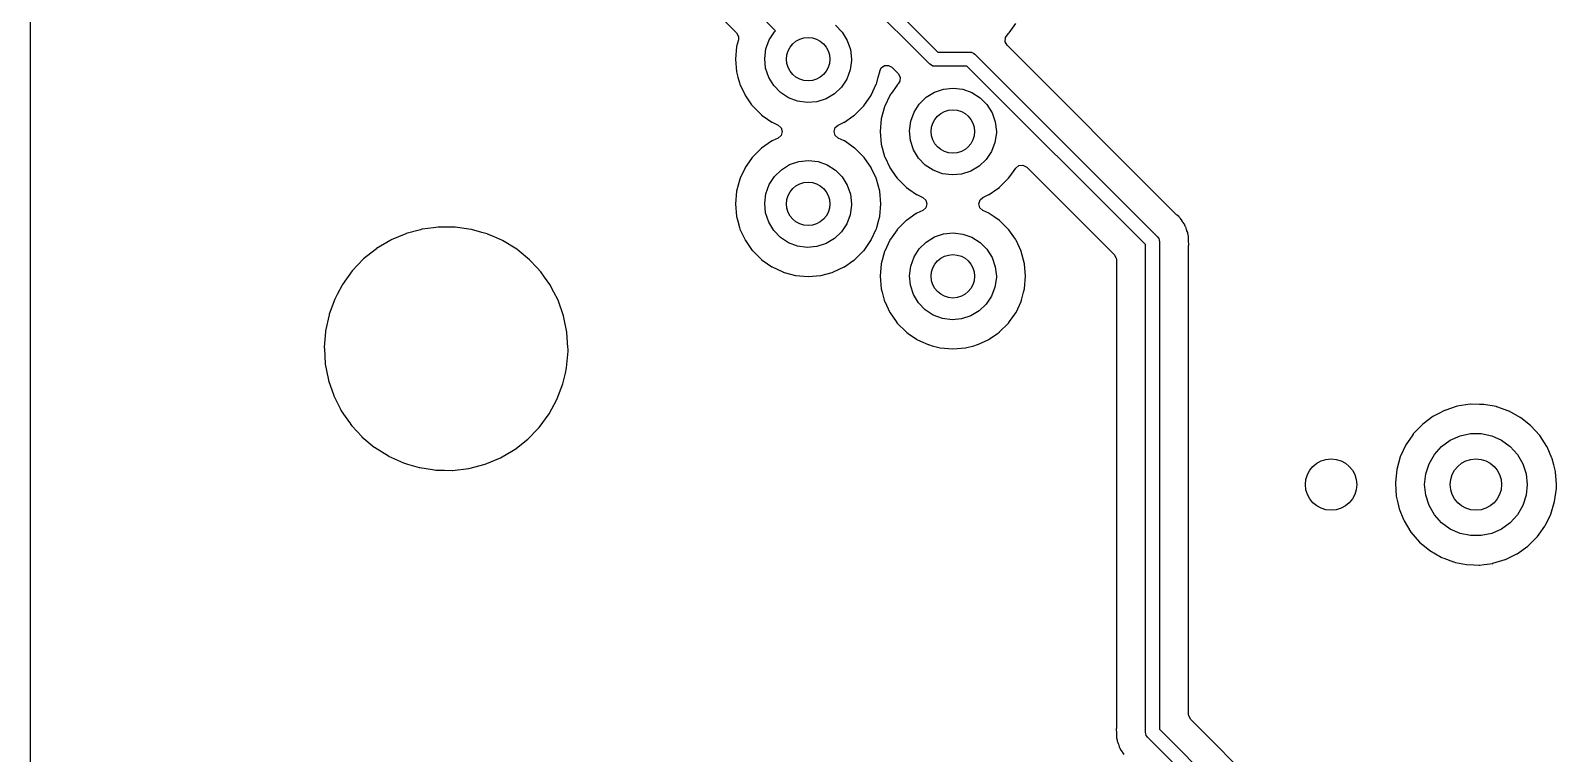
# Model space of a CAD drawing. Extents: x 3.43 to 6.79, y -5.81 to -1.74.
# Drawn here: x 3.425 to 4.479, y -4.475 to -3.976 of the extents above; entities that cross this region are included whole.
import ezdxf

# ---------------------------------------------------------------- set-up
doc = ezdxf.new("R2010")
doc.units = 0
doc.header["$MEASUREMENT"] = 0
doc.layers.add('BLACK', color=7, linetype='CONTINUOUS')

msp = doc.modelspace()

# ---------------------------------------------------------------- linework, layer by layer
at = {"layer": 'BLACK', "linetype": 'CONTINUOUS'}
for p, q in [((3.42529, -5.75801), (3.42529, -2.3845)), ((3.98065, -3.91938), (4.05196, -3.99071)), ((4.04644, -3.99911), (3.97139, -3.92404)), ((3.93975, -3.97604), (3.91598, -3.95226)), ((3.90282, -3.96741), (3.91187, -3.97647)), ((3.98116, -3.97225), (3.98587, -3.97699)), ((4.10113, -3.97747), (4.10572, -3.97091)), ((3.91187, -3.97647), (3.91287, -3.97747)), ((3.91287, -3.97747), (3.91421, -3.97992)), ((3.91416, -3.98226), (3.91291, -3.98691)), ((3.91421, -3.97992), (3.91416, -3.98226)), ((3.9332, -3.98857), (3.93549, -3.98229)), ((3.93549, -3.98229), (3.93911, -3.97667)), ((3.93911, -3.97667), (3.93975, -3.97604)), ((3.98587, -3.97699), (3.98941, -3.98266)), ((3.98941, -3.98266), (3.99161, -3.98898)), ((4.0984, -3.98355), (4.0986, -3.98076)), ((4.09974, -3.986), (4.0984, -3.98355)), ((4.0986, -3.98076), (4.09974, -3.97899)), ((4.09974, -3.97899), (4.10082, -3.9779)), ((4.10082, -3.9779), (4.10113, -3.97747)), ((3.91291, -3.98691), (3.91215, -3.99563)), ((3.93236, -3.99521), (3.9332, -3.98857)), ((3.99161, -3.98898), (3.99236, -3.99563)), ((4.05196, -3.99071), (4.07409, -3.99071)), ((4.07409, -3.99071), (4.07496, -3.99083)), ((4.07496, -3.99083), (4.07514, -3.99082)), ((4.07514, -3.99082), (4.07524, -3.99087)), ((4.07524, -3.99087), (4.07549, -3.99091)), ((4.07549, -3.99091), (4.07651, -3.99157)), ((4.07651, -3.99157), (4.07757, -3.99215)), ((4.07757, -3.99215), (4.20368, -4.11825)), ((4.21684, -4.1031), (4.09974, -3.986)), ((3.91215, -3.99563), (3.91291, -4.00434)), ((3.91291, -4.00434), (3.91391, -4.00806)), ((3.93301, -4.00186), (3.93236, -3.99521)), ((3.93512, -4.00821), (3.93301, -4.00186)), ((3.99142, -4.00309), (3.98904, -4.00934)), ((3.99235, -3.99646), (3.99142, -4.00309)), ((3.99236, -3.99563), (3.99235, -3.99646)), ((4.01081, -4.00806), (4.01181, -4.00434)), ((4.01181, -4.00434), (4.01183, -4.00413)), ((4.01183, -4.00413), (4.01186, -4.00392)), ((4.01186, -4.00392), (4.01196, -4.00393)), ((4.01196, -4.00393), (4.01283, -4.00171)), ((4.01283, -4.00171), (4.01509, -4.00007)), ((4.01509, -4.00007), (4.01788, -3.99991)), ((4.01788, -3.99991), (4.02026, -4.00124)), ((4.02026, -4.00124), (4.02463, -4.0056)), ((4.0475, -3.99969), (4.04644, -3.99911)), ((4.04852, -4.00035), (4.0475, -3.99969)), ((4.04877, -4.00038), (4.04852, -4.00035)), ((4.04887, -4.00044), (4.04877, -4.00038)), ((4.04905, -4.00043), (4.04887, -4.00044)), ((4.04992, -4.00055), (4.04905, -4.00043)), ((4.07206, -4.00055), (4.04992, -4.00055)), ((4.19528, -4.12377), (4.07206, -4.00055)), ((3.91391, -4.00806), (3.91496, -4.01201)), ((3.91496, -4.01201), (3.91518, -4.0128)), ((3.91518, -4.0128), (3.91527, -4.013)), ((3.91527, -4.013), (3.91527, -4.013)), ((3.91527, -4.013), (3.91878, -4.02053)), ((3.93859, -4.01393), (3.93512, -4.00821)), ((3.94324, -4.01874), (3.93859, -4.01393)), ((3.98534, -4.01491), (3.9805, -4.01952)), ((3.98904, -4.00934), (3.98534, -4.01491)), ((4.00593, -4.02053), (4.00945, -4.013)), ((4.00945, -4.013), (4.00954, -4.0128)), ((4.00945, -4.013), (4.00945, -4.013)), ((4.00954, -4.0128), (4.00975, -4.01201)), ((4.00975, -4.01201), (4.01081, -4.00806)), ((4.02377, -4.01353), (4.01983, -4.01916)), ((4.02389, -4.01335), (4.02377, -4.01353)), ((4.02377, -4.01353), (4.02377, -4.01353)), ((4.02463, -4.01262), (4.02389, -4.01335)), ((4.02463, -4.0056), (4.02597, -4.00806)), ((4.02577, -4.01085), (4.02463, -4.01262)), ((4.02597, -4.00806), (4.02577, -4.01085)), ((3.91878, -4.02053), (3.91878, -4.02054)), ((3.91878, -4.02054), (3.91887, -4.02073)), ((3.91887, -4.02073), (3.919, -4.02091)), ((3.919, -4.02091), (3.919, -4.02091)), ((3.919, -4.02091), (3.92332, -4.02708)), ((3.94883, -4.0224), (3.94324, -4.01874)), ((3.9551, -4.02473), (3.94883, -4.0224)), ((3.96173, -4.02562), (3.9551, -4.02473)), ((3.96839, -4.02501), (3.96173, -4.02562)), ((3.97475, -4.02295), (3.96839, -4.02501)), ((3.9805, -4.01952), (3.97475, -4.02295)), ((4.0014, -4.02708), (4.00572, -4.02091)), ((4.00572, -4.02091), (4.00584, -4.02073)), ((4.00572, -4.02091), (4.00572, -4.02091)), ((4.00584, -4.02073), (4.00593, -4.02054)), ((4.00593, -4.02054), (4.00593, -4.02053)), ((4.01878, -4.02072), (4.0153, -4.02818)), ((4.01887, -4.02052), (4.01878, -4.02072)), ((4.01878, -4.02072), (4.01878, -4.02072)), ((4.01983, -4.01916), (4.01887, -4.02052)), ((4.03911, -4.02667), (4.04389, -4.02199)), ((4.04389, -4.02199), (4.04958, -4.01848)), ((4.04958, -4.01848), (4.05592, -4.01633)), ((4.05592, -4.01633), (4.06257, -4.01563)), ((4.06257, -4.01563), (4.06921, -4.01642)), ((4.06921, -4.01642), (4.07551, -4.01866)), ((4.07551, -4.01866), (4.08116, -4.02225)), ((4.08116, -4.02225), (4.08587, -4.02699)), ((3.92332, -4.02708), (3.92389, -4.0279)), ((3.92389, -4.0279), (3.93008, -4.03409)), ((3.93008, -4.03409), (3.93026, -4.03421)), ((3.93026, -4.03421), (3.93026, -4.03421)), ((3.93026, -4.03421), (3.93141, -4.03502)), ((3.93141, -4.03502), (3.93725, -4.03911)), ((3.98746, -4.03911), (3.99331, -4.03502)), ((3.99331, -4.03502), (3.99446, -4.03421)), ((3.99446, -4.03421), (3.99463, -4.03409)), ((3.99446, -4.03421), (3.99446, -4.03421)), ((3.99463, -4.03409), (4.00082, -4.0279)), ((4.00082, -4.0279), (4.0014, -4.02708)), ((4.01469, -4.03026), (4.01291, -4.03691)), ((4.01512, -4.02866), (4.01469, -4.03026)), ((4.01518, -4.02845), (4.01512, -4.02866)), ((4.01512, -4.02866), (4.01512, -4.02866)), ((4.0153, -4.02818), (4.01518, -4.02845)), ((4.0332, -4.03857), (4.03549, -4.03229)), ((4.03549, -4.03229), (4.03911, -4.02667)), ((4.08587, -4.02699), (4.08941, -4.03266)), ((4.08941, -4.03266), (4.09161, -4.03898)), ((3.93725, -4.03911), (3.93745, -4.0392)), ((3.93745, -4.0392), (3.93745, -4.0392)), ((3.93745, -4.0392), (3.94159, -4.04113)), ((3.94159, -4.04113), (3.94368, -4.04298)), ((3.94445, -4.04567), (3.94364, -4.04834)), ((3.94368, -4.04298), (3.94445, -4.04567)), ((3.98027, -4.04559), (3.98108, -4.04291)), ((3.98103, -4.04827), (3.98027, -4.04559)), ((3.98108, -4.04291), (3.98313, -4.04113)), ((3.98313, -4.04113), (3.98727, -4.0392)), ((3.98727, -4.0392), (3.98746, -4.03911)), ((3.98727, -4.0392), (3.98727, -4.0392)), ((4.01291, -4.03691), (4.01215, -4.04563)), ((4.01215, -4.04563), (4.01291, -4.05434)), ((4.03236, -4.04521), (4.0332, -4.03857)), ((4.03301, -4.05186), (4.03236, -4.04521)), ((4.09235, -4.04646), (4.09142, -4.05309)), ((4.09161, -4.03898), (4.09236, -4.04563)), ((4.09236, -4.04563), (4.09235, -4.04646)), ((3.93008, -4.05716), (3.92389, -4.06335)), ((3.93026, -4.05704), (3.93008, -4.05716)), ((3.93708, -4.05227), (3.93026, -4.05704)), ((3.93026, -4.05704), (3.93026, -4.05704)), ((3.93725, -4.05214), (3.93708, -4.05227)), ((3.93708, -4.05227), (3.93708, -4.05227)), ((3.93745, -4.05205), (3.93725, -4.05214)), ((3.94159, -4.05012), (3.93745, -4.05205)), ((3.93745, -4.05205), (3.93745, -4.05205)), ((3.94364, -4.04834), (3.94159, -4.05012)), ((3.98313, -4.05012), (3.98103, -4.04827)), ((3.98727, -4.05205), (3.98313, -4.05012)), ((3.98746, -4.05214), (3.98727, -4.05205)), ((3.98727, -4.05205), (3.98727, -4.05205)), ((3.98902, -4.05323), (3.98746, -4.05214)), ((3.99446, -4.05704), (3.98902, -4.05323)), ((3.99463, -4.05716), (3.99446, -4.05704)), ((3.99446, -4.05704), (3.99446, -4.05704)), ((4.00082, -4.06335), (3.99463, -4.05716)), ((4.01291, -4.05434), (4.01518, -4.0628)), ((4.03512, -4.05821), (4.03301, -4.05186)), ((4.09142, -4.05309), (4.08904, -4.05934)), ((3.92167, -4.06653), (3.91887, -4.07052)), ((3.92377, -4.06353), (3.92167, -4.06653)), ((3.92389, -4.06335), (3.92377, -4.06353)), ((3.92377, -4.06353), (3.92377, -4.06353)), ((3.94958, -4.06848), (3.95592, -4.06633)), ((3.95592, -4.06633), (3.96257, -4.06563)), ((3.96257, -4.06563), (3.96921, -4.06642)), ((3.96921, -4.06642), (3.97551, -4.06866)), ((4.00095, -4.06353), (4.00082, -4.06335)), ((4.00305, -4.06653), (4.00095, -4.06353)), ((4.00095, -4.06353), (4.00095, -4.06353)), ((4.00584, -4.07052), (4.00305, -4.06653)), ((4.01518, -4.0628), (4.01527, -4.063)), ((4.01527, -4.063), (4.01527, -4.063)), ((4.01527, -4.063), (4.01878, -4.07053)), ((4.03859, -4.06393), (4.03512, -4.05821)), ((4.04324, -4.06874), (4.03859, -4.06393)), ((4.08534, -4.06491), (4.0805, -4.06952)), ((4.08904, -4.05934), (4.08534, -4.06491)), ((3.91518, -4.07845), (3.91291, -4.08691)), ((3.91547, -4.07783), (3.91518, -4.07845)), ((3.91878, -4.07072), (3.91547, -4.07783)), ((3.91887, -4.07052), (3.91878, -4.07072)), ((3.91878, -4.07072), (3.91878, -4.07072)), ((3.93549, -4.08229), (3.93911, -4.07667)), ((3.93911, -4.07667), (3.94389, -4.07199)), ((3.94389, -4.07199), (3.94958, -4.06848)), ((3.97551, -4.06866), (3.98116, -4.07225)), ((3.98116, -4.07225), (3.98587, -4.07699)), ((3.98587, -4.07699), (3.98941, -4.08266)), ((4.00593, -4.07072), (4.00584, -4.07052)), ((4.00925, -4.07783), (4.00593, -4.07072)), ((4.00593, -4.07072), (4.00593, -4.07072)), ((4.00954, -4.07845), (4.00925, -4.07783)), ((4.01181, -4.08691), (4.00954, -4.07845)), ((4.01878, -4.07053), (4.01878, -4.07054)), ((4.01878, -4.07054), (4.01887, -4.07073)), ((4.01887, -4.07073), (4.019, -4.07091)), ((4.019, -4.07091), (4.019, -4.07091)), ((4.019, -4.07091), (4.02299, -4.0766)), ((4.02299, -4.0766), (4.02389, -4.0779)), ((4.02389, -4.0779), (4.03008, -4.08409)), ((4.04883, -4.0724), (4.04324, -4.06874)), ((4.0551, -4.07473), (4.04883, -4.0724)), ((4.06173, -4.07562), (4.0551, -4.07473)), ((4.06839, -4.07501), (4.06173, -4.07562)), ((4.07475, -4.07295), (4.06839, -4.07501)), ((4.0805, -4.06952), (4.07475, -4.07295)), ((4.09463, -4.08409), (4.10082, -4.0779)), ((4.10082, -4.0779), (4.10173, -4.0766)), ((4.10173, -4.0766), (4.10578, -4.07082)), ((4.10578, -4.07082), (4.10796, -4.06908)), ((4.10796, -4.06908), (4.11074, -4.06879)), ((4.11074, -4.06879), (4.11335, -4.07016)), ((4.11335, -4.07016), (4.1738, -4.13061)), ((3.91291, -4.08691), (3.91215, -4.09563)), ((3.93236, -4.09521), (3.9332, -4.08857)), ((3.9332, -4.08857), (3.93549, -4.08229)), ((3.98941, -4.08266), (3.99161, -4.08898)), ((3.99161, -4.08898), (3.99236, -4.09563)), ((4.01257, -4.09563), (4.01181, -4.08691)), ((4.03008, -4.08409), (4.03026, -4.08421)), ((4.03026, -4.08421), (4.03026, -4.08421)), ((4.03026, -4.08421), (4.03195, -4.08539)), ((4.03195, -4.08539), (4.03725, -4.08911)), ((4.03725, -4.08911), (4.03745, -4.0892)), ((4.03745, -4.0892), (4.03745, -4.0892)), ((4.03745, -4.0892), (4.04159, -4.09113)), ((4.08313, -4.09113), (4.08727, -4.0892)), ((4.08727, -4.0892), (4.08746, -4.08911)), ((4.08727, -4.0892), (4.08727, -4.0892)), ((4.08746, -4.08911), (4.09277, -4.08539)), ((4.09277, -4.08539), (4.09446, -4.08421)), ((4.09446, -4.08421), (4.09463, -4.08409)), ((4.09446, -4.08421), (4.09446, -4.08421)), ((3.91215, -4.09563), (3.91291, -4.10434)), ((3.93301, -4.10186), (3.93236, -4.09521)), ((3.99235, -4.09646), (3.99142, -4.10309)), ((3.99236, -4.09563), (3.99235, -4.09646)), ((4.01181, -4.10434), (4.01257, -4.09563)), ((4.04159, -4.09113), (4.04368, -4.09298)), ((4.04364, -4.09834), (4.04159, -4.10012)), ((4.04445, -4.09567), (4.04364, -4.09834)), ((4.04368, -4.09298), (4.04445, -4.09567)), ((4.08027, -4.09559), (4.08108, -4.09291)), ((4.08103, -4.09827), (4.08027, -4.09559)), ((4.08313, -4.10012), (4.08103, -4.09827)), ((4.08108, -4.09291), (4.08313, -4.09113)), ((3.91291, -4.10434), (3.91351, -4.10659)), ((3.91351, -4.10659), (3.91496, -4.11201)), ((3.93512, -4.10821), (3.93301, -4.10186)), ((3.93859, -4.11393), (3.93512, -4.10821)), ((3.98904, -4.10934), (3.98534, -4.11491)), ((3.99142, -4.10309), (3.98904, -4.10934)), ((4.00975, -4.11201), (4.0112, -4.10659)), ((4.0112, -4.10659), (4.01181, -4.10434)), ((4.03008, -4.10716), (4.02389, -4.11335)), ((4.03026, -4.10704), (4.03008, -4.10716)), ((4.03708, -4.10227), (4.03026, -4.10704)), ((4.03026, -4.10704), (4.03026, -4.10704)), ((4.03725, -4.10214), (4.03708, -4.10227)), ((4.03708, -4.10227), (4.03708, -4.10227)), ((4.03745, -4.10205), (4.03725, -4.10214)), ((4.04159, -4.10012), (4.03745, -4.10205)), ((4.03745, -4.10205), (4.03745, -4.10205)), ((4.08727, -4.10205), (4.08313, -4.10012)), ((4.08746, -4.10214), (4.08727, -4.10205)), ((4.08727, -4.10205), (4.08727, -4.10205)), ((4.09091, -4.10455), (4.08746, -4.10214)), ((4.09446, -4.10704), (4.09091, -4.10455)), ((4.09463, -4.10716), (4.09446, -4.10704)), ((4.09446, -4.10704), (4.09446, -4.10704)), ((4.10082, -4.11335), (4.09463, -4.10716)), ((4.21718, -4.10341), (4.21684, -4.1031)), ((4.21852, -4.10452), (4.21718, -4.10341)), ((4.21891, -4.10505), (4.21852, -4.10452)), ((4.21899, -4.10517), (4.21891, -4.10505)), ((4.2195, -4.10576), (4.21899, -4.10517)), ((4.22006, -4.10632), (4.2195, -4.10576)), ((4.22022, -4.10659), (4.22006, -4.10632)), ((4.22095, -4.10782), (4.22022, -4.10659)), ((4.22022, -4.10659), (4.22022, -4.10659)), ((4.2212, -4.10821), (4.22095, -4.10782)), ((4.22223, -4.10962), (4.2212, -4.10821)), ((4.22252, -4.11036), (4.22223, -4.10962)), ((3.67414, -4.12061), (3.66431, -4.12649)), ((3.67429, -4.12054), (3.67414, -4.12061)), ((3.68451, -4.11618), (3.67429, -4.12054)), ((3.67429, -4.12054), (3.67429, -4.12054)), ((3.68467, -4.11612), (3.68451, -4.11618)), ((3.69453, -4.11342), (3.68467, -4.11612)), ((3.69555, -4.11314), (3.69453, -4.11342)), ((3.69572, -4.11309), (3.69555, -4.11314)), ((3.69555, -4.11314), (3.69555, -4.11314)), ((3.70367, -4.11205), (3.69572, -4.11309)), ((3.7069, -4.11162), (3.70367, -4.11205)), ((3.70707, -4.1116), (3.7069, -4.11162)), ((3.7069, -4.11162), (3.7069, -4.11162)), ((3.70724, -4.1116), (3.70707, -4.1116)), ((3.71249, -4.11163), (3.70724, -4.1116)), ((3.70724, -4.1116), (3.70724, -4.1116)), ((3.71852, -4.11166), (3.71249, -4.11163)), ((3.71869, -4.11168), (3.71852, -4.11166)), ((3.7297, -4.11325), (3.71869, -4.11168)), ((3.72986, -4.11327), (3.7297, -4.11325)), ((3.7297, -4.11325), (3.7297, -4.11325)), ((3.73705, -4.11532), (3.72986, -4.11327)), ((3.74071, -4.11636), (3.73705, -4.11532)), ((3.74088, -4.11641), (3.74071, -4.11636)), ((3.74071, -4.11636), (3.74071, -4.11636)), ((3.745, -4.11822), (3.74088, -4.11641)), ((3.75121, -4.12095), (3.745, -4.11822)), ((3.91496, -4.11201), (3.91518, -4.1128)), ((3.91518, -4.1128), (3.91527, -4.113)), ((3.91527, -4.113), (3.91527, -4.113)), ((3.91527, -4.113), (3.91878, -4.12054)), ((3.91878, -4.12054), (3.91878, -4.12054)), ((3.91878, -4.12054), (3.91887, -4.12073)), ((3.91887, -4.12073), (3.919, -4.12091)), ((3.94324, -4.11874), (3.93859, -4.11393)), ((3.94883, -4.1224), (3.94324, -4.11874)), ((3.9805, -4.11952), (3.97475, -4.12295)), ((3.98534, -4.11491), (3.9805, -4.11952)), ((4.00572, -4.12091), (4.00584, -4.12073)), ((4.00584, -4.12073), (4.00593, -4.12054)), ((4.00593, -4.12054), (4.00945, -4.113)), ((4.00593, -4.12054), (4.00593, -4.12054)), ((4.00945, -4.113), (4.00954, -4.1128)), ((4.00945, -4.113), (4.00945, -4.113)), ((4.00954, -4.1128), (4.00975, -4.11201)), ((4.01878, -4.12072), (4.0153, -4.12818)), ((4.01887, -4.12052), (4.01878, -4.12072)), ((4.01878, -4.12072), (4.01878, -4.12072)), ((4.01923, -4.12001), (4.01887, -4.12052)), ((4.02377, -4.11353), (4.01923, -4.12001)), ((4.02389, -4.11335), (4.02377, -4.11353)), ((4.02377, -4.11353), (4.02377, -4.11353)), ((4.04389, -4.12199), (4.04958, -4.11848)), ((4.04958, -4.11848), (4.05592, -4.11633)), ((4.05592, -4.11633), (4.06257, -4.11563)), ((4.06257, -4.11563), (4.06921, -4.11642)), ((4.06921, -4.11642), (4.07551, -4.11866)), ((4.07551, -4.11866), (4.08116, -4.12225)), ((4.10095, -4.11353), (4.10082, -4.11335)), ((4.10548, -4.12001), (4.10095, -4.11353)), ((4.10095, -4.11353), (4.10095, -4.11353)), ((4.10584, -4.12052), (4.10548, -4.12001)), ((4.10593, -4.12072), (4.10584, -4.12052)), ((4.10942, -4.12818), (4.10593, -4.12072)), ((4.10593, -4.12072), (4.10593, -4.12072)), ((4.20368, -4.11825), (4.2042, -4.11895)), ((4.2042, -4.11895), (4.20434, -4.11907)), ((4.20434, -4.11907), (4.20437, -4.11918)), ((4.20437, -4.11918), (4.20452, -4.11938)), ((4.20452, -4.11938), (4.20478, -4.12057)), ((4.20478, -4.12057), (4.20512, -4.12173)), ((4.22286, -4.11106), (4.22252, -4.11036)), ((4.22311, -4.11148), (4.22286, -4.11106)), ((4.22327, -4.11175), (4.22311, -4.11148)), ((4.22311, -4.11148), (4.22311, -4.11148)), ((4.22336, -4.11205), (4.22327, -4.11175)), ((4.22375, -4.11342), (4.22336, -4.11205)), ((4.22336, -4.11205), (4.22336, -4.11205)), ((4.22391, -4.11386), (4.22375, -4.11342)), ((4.22403, -4.11418), (4.22391, -4.11386)), ((4.22455, -4.11548), (4.22403, -4.11418)), ((4.22459, -4.11579), (4.22455, -4.11548)), ((4.22465, -4.11627), (4.22459, -4.11579)), ((4.22459, -4.11579), (4.22459, -4.11579)), ((4.2248, -4.11703), (4.22465, -4.11627)), ((4.22503, -4.1178), (4.2248, -4.11703)), ((4.22505, -4.11867), (4.22503, -4.1178)), ((4.22508, -4.11954), (4.22505, -4.11867)), ((4.22512, -4.12001), (4.22508, -4.11954)), ((4.22514, -4.12016), (4.22512, -4.12001)), ((4.22514, -4.12126), (4.22514, -4.12016)), ((3.66039, -4.12963), (3.65537, -4.13365)), ((3.66418, -4.1266), (3.66039, -4.12963)), ((3.66431, -4.12649), (3.66418, -4.1266)), ((3.66418, -4.1266), (3.66418, -4.1266)), ((3.75136, -4.12101), (3.75121, -4.12095)), ((3.75121, -4.12095), (3.75121, -4.12095)), ((3.76113, -4.127), (3.75136, -4.12101)), ((3.76268, -4.12827), (3.76113, -4.127)), ((3.76986, -4.13415), (3.76268, -4.12827)), ((3.919, -4.12091), (3.919, -4.12091)), ((3.919, -4.12091), (3.92377, -4.12772)), ((3.92377, -4.12772), (3.92389, -4.1279)), ((3.92389, -4.1279), (3.93008, -4.13409)), ((3.9551, -4.12473), (3.94883, -4.1224)), ((3.96173, -4.12562), (3.9551, -4.12473)), ((3.96839, -4.12501), (3.96173, -4.12562)), ((3.97475, -4.12295), (3.96839, -4.12501)), ((3.99463, -4.13409), (4.00082, -4.1279)), ((4.00082, -4.1279), (4.00095, -4.12772)), ((4.00095, -4.12772), (4.00572, -4.12091)), ((4.00572, -4.12091), (4.00572, -4.12091)), ((4.01518, -4.12845), (4.01291, -4.13691)), ((4.0153, -4.12818), (4.01518, -4.12845)), ((4.03549, -4.13229), (4.03911, -4.12667)), ((4.03911, -4.12667), (4.04389, -4.12199)), ((4.08116, -4.12225), (4.08587, -4.12699)), ((4.08587, -4.12699), (4.08941, -4.13266)), ((4.10954, -4.12845), (4.10942, -4.12818)), ((4.11181, -4.13691), (4.10954, -4.12845)), ((4.1738, -4.13061), (4.17514, -4.13306)), ((4.19528, -4.46063), (4.19528, -4.12377)), ((4.20512, -4.12173), (4.20512, -4.45859)), ((4.22514, -4.12142), (4.22514, -4.12126)), ((4.22521, -4.12365), (4.22514, -4.12142)), ((4.22514, -4.12483), (4.22516, -4.12439)), ((4.22514, -4.44824), (4.22514, -4.12483)), ((4.22516, -4.12439), (4.22522, -4.1241)), ((4.22522, -4.1241), (4.22521, -4.12365)), ((3.65537, -4.13365), (3.64749, -4.14196)), ((3.76999, -4.13425), (3.76986, -4.13415)), ((3.76986, -4.13415), (3.76986, -4.13415)), ((3.77011, -4.13438), (3.76999, -4.13425)), ((3.77487, -4.1395), (3.77011, -4.13438)), ((3.77011, -4.13438), (3.77011, -4.13438)), ((3.77779, -4.14264), (3.77487, -4.1395)), ((3.93008, -4.13409), (3.93026, -4.13421)), ((3.93026, -4.13421), (3.93026, -4.13421)), ((3.93026, -4.13421), (3.93141, -4.13502)), ((3.93141, -4.13502), (3.93725, -4.13911)), ((3.93725, -4.13911), (3.93745, -4.1392)), ((3.93745, -4.1392), (3.93745, -4.1392)), ((3.93745, -4.1392), (3.94483, -4.14264)), ((3.97989, -4.14264), (3.98727, -4.1392)), ((3.98727, -4.1392), (3.98746, -4.13911)), ((3.98727, -4.1392), (3.98727, -4.1392)), ((3.98746, -4.13911), (3.99331, -4.13502)), ((3.99331, -4.13502), (3.99446, -4.13421)), ((3.99446, -4.13421), (3.99463, -4.13409)), ((3.99446, -4.13421), (3.99446, -4.13421)), ((4.01291, -4.13691), (4.01215, -4.14563)), ((4.03236, -4.14521), (4.0332, -4.13857)), ((4.0332, -4.13857), (4.03549, -4.13229)), ((4.08941, -4.13266), (4.09161, -4.13898)), ((4.09161, -4.13898), (4.09236, -4.14563)), ((4.11257, -4.14563), (4.11181, -4.13691)), ((4.17514, -4.13306), (4.17526, -4.13412)), ((4.17526, -4.13412), (4.17526, -4.45753)), ((3.64051, -4.15182), (3.63712, -4.15822)), ((3.6408, -4.15126), (3.64051, -4.15182)), ((3.64749, -4.14196), (3.6408, -4.15126)), ((3.78033, -4.14626), (3.77779, -4.14264)), ((3.78385, -4.15126), (3.78033, -4.14626)), ((3.78437, -4.15201), (3.78385, -4.15126)), ((3.78445, -4.15216), (3.78437, -4.15201)), ((3.78679, -4.1567), (3.78445, -4.15216)), ((3.78445, -4.15216), (3.78445, -4.15216)), ((3.94483, -4.14264), (3.94519, -4.14281)), ((3.94519, -4.14281), (3.94539, -4.14286)), ((3.94539, -4.14286), (3.94539, -4.14286)), ((3.94539, -4.14286), (3.94586, -4.14299)), ((3.94586, -4.14299), (3.95364, -4.14507)), ((3.95364, -4.14507), (3.96236, -4.14584)), ((3.96236, -4.14584), (3.97108, -4.14507)), ((3.97108, -4.14507), (3.97886, -4.14299)), ((3.97886, -4.14299), (3.97932, -4.14286)), ((3.97932, -4.14286), (3.97953, -4.14281)), ((3.97932, -4.14286), (3.97932, -4.14286)), ((3.97953, -4.14281), (3.97989, -4.14264)), ((4.01215, -4.14563), (4.01291, -4.15435)), ((4.03301, -4.15186), (4.03236, -4.14521)), ((4.03512, -4.15821), (4.03301, -4.15186)), ((4.09235, -4.14646), (4.09142, -4.15309)), ((4.09236, -4.14563), (4.09235, -4.14646)), ((4.11181, -4.15435), (4.11257, -4.14563)), ((3.63539, -4.16154), (3.63167, -4.17169)), ((3.63544, -4.16138), (3.63539, -4.16154)), ((3.63539, -4.16154), (3.63539, -4.16154)), ((3.63712, -4.15822), (3.63544, -4.16138)), ((3.78963, -4.16219), (3.78679, -4.1567)), ((3.79345, -4.17298), (3.78963, -4.16219)), ((4.01291, -4.15435), (4.01354, -4.1567)), ((4.01354, -4.1567), (4.01497, -4.16204)), ((4.01497, -4.16204), (4.01518, -4.1628)), ((4.01518, -4.1628), (4.01527, -4.163)), ((4.01527, -4.163), (4.01527, -4.163)), ((4.01527, -4.163), (4.01878, -4.17054)), ((4.03859, -4.16393), (4.03512, -4.15821)), ((4.08904, -4.15934), (4.08534, -4.16491)), ((4.09142, -4.15309), (4.08904, -4.15934)), ((4.10593, -4.17054), (4.10945, -4.163)), ((4.10945, -4.163), (4.10954, -4.1628)), ((4.10945, -4.163), (4.10945, -4.163)), ((4.10954, -4.1628), (4.10974, -4.16204)), ((4.10974, -4.16204), (4.11117, -4.1567)), ((4.11117, -4.1567), (4.11181, -4.15435)), ((3.63151, -4.17214), (3.62907, -4.18333)), ((3.63167, -4.17169), (3.63151, -4.17214)), ((3.79577, -4.1842), (3.79345, -4.17298)), ((4.01878, -4.17054), (4.01878, -4.17054)), ((4.01878, -4.17054), (4.01887, -4.17073)), ((4.01887, -4.17073), (4.019, -4.17091)), ((4.019, -4.17091), (4.019, -4.17091)), ((4.019, -4.17091), (4.02318, -4.17688)), ((4.04324, -4.16874), (4.03859, -4.16393)), ((4.04883, -4.1724), (4.04324, -4.16874)), ((4.0551, -4.17473), (4.04883, -4.1724)), ((4.07475, -4.17295), (4.06839, -4.17501)), ((4.0805, -4.16952), (4.07475, -4.17295)), ((4.08534, -4.16491), (4.0805, -4.16952)), ((4.10154, -4.17688), (4.10572, -4.17091)), ((4.10572, -4.17091), (4.10584, -4.17073)), ((4.10572, -4.17091), (4.10572, -4.17091)), ((4.10584, -4.17073), (4.10593, -4.17054)), ((4.10593, -4.17054), (4.10593, -4.17054)), ((3.62901, -4.18409), (3.62819, -4.19448)), ((3.62907, -4.18333), (3.62901, -4.18409)), ((4.02318, -4.17688), (4.02389, -4.1779)), ((4.02389, -4.1779), (4.03008, -4.18409)), ((4.03008, -4.18409), (4.03026, -4.18421)), ((4.06173, -4.17562), (4.0551, -4.17473)), ((4.06839, -4.17501), (4.06173, -4.17562)), ((4.09446, -4.18421), (4.09463, -4.18409)), ((4.09463, -4.18409), (4.10082, -4.1779)), ((4.10082, -4.1779), (4.10154, -4.17688)), ((3.62819, -4.19448), (3.62817, -4.19474)), ((3.62819, -4.19448), (3.62819, -4.19448)), ((3.62819, -4.19448), (3.62819, -4.19448)), ((3.79578, -4.18437), (3.79577, -4.1842)), ((3.7965, -4.19493), (3.79578, -4.18437)), ((3.79578, -4.18437), (3.79578, -4.18437)), ((4.03026, -4.18421), (4.03026, -4.18421)), ((4.03026, -4.18421), (4.03155, -4.18512)), ((4.03155, -4.18512), (4.03725, -4.18911)), ((4.03725, -4.18911), (4.03745, -4.1892)), ((4.03745, -4.1892), (4.03745, -4.1892)), ((4.03745, -4.1892), (4.03998, -4.19038)), ((4.03998, -4.19038), (4.04519, -4.19281)), ((4.04519, -4.19281), (4.04539, -4.19286)), ((4.04539, -4.19286), (4.04539, -4.19286)), ((4.04539, -4.19286), (4.04799, -4.19356)), ((4.04799, -4.19356), (4.05364, -4.19507)), ((4.07108, -4.19507), (4.07673, -4.19356)), ((4.07673, -4.19356), (4.07932, -4.19286)), ((4.07932, -4.19286), (4.07953, -4.19281)), ((4.07932, -4.19286), (4.07932, -4.19286)), ((4.07953, -4.19281), (4.08473, -4.19038)), ((4.08473, -4.19038), (4.08727, -4.1892)), ((4.08727, -4.1892), (4.08746, -4.18911)), ((4.08727, -4.1892), (4.08727, -4.1892)), ((4.08746, -4.18911), (4.09317, -4.18512)), ((4.09317, -4.18512), (4.09446, -4.18421)), ((4.09446, -4.18421), (4.09446, -4.18421)), ((3.62817, -4.19474), (3.62818, -4.19491)), ((3.62818, -4.19491), (3.62822, -4.19553)), ((3.62818, -4.19491), (3.62818, -4.19491)), ((3.62822, -4.19553), (3.62883, -4.20618)), ((3.79551, -4.2088), (3.79653, -4.19739)), ((3.79655, -4.19563), (3.7965, -4.19493)), ((3.79653, -4.19739), (3.79654, -4.19702)), ((3.79654, -4.19702), (3.79655, -4.19572)), ((3.79655, -4.19572), (3.79655, -4.19563)), ((3.79655, -4.19572), (3.79655, -4.19572)), ((4.05364, -4.19507), (4.06236, -4.19584)), ((4.06236, -4.19584), (4.07108, -4.19507)), ((3.62883, -4.20618), (3.62886, -4.20634)), ((3.62886, -4.20634), (3.62886, -4.20634)), ((3.62886, -4.20634), (3.62972, -4.21071)), ((3.62972, -4.21071), (3.63103, -4.21742)), ((3.79296, -4.21996), (3.79467, -4.2125)), ((3.79467, -4.2125), (3.79548, -4.20896)), ((3.79548, -4.20896), (3.79551, -4.2088)), ((3.79548, -4.20896), (3.79548, -4.20896)), ((3.63103, -4.21742), (3.63109, -4.21758)), ((3.63109, -4.21758), (3.63109, -4.21758)), ((3.63109, -4.21758), (3.63469, -4.22809)), ((3.78891, -4.23067), (3.79296, -4.21996)), ((3.63469, -4.22809), (3.63469, -4.22809)), ((3.63469, -4.22809), (3.63474, -4.22825)), ((3.63474, -4.22825), (3.63725, -4.23323)), ((3.63725, -4.23323), (3.63931, -4.23733)), ((3.78352, -4.24059), (3.78883, -4.23082)), ((3.78883, -4.23082), (3.78891, -4.23067)), ((3.78883, -4.23082), (3.78883, -4.23082)), ((4.41068, -4.2354), (4.40202, -4.23823)), ((4.4197, -4.23402), (4.41068, -4.2354)), ((4.4199, -4.23402), (4.4197, -4.23402)), ((4.42594, -4.23409), (4.4199, -4.23402)), ((4.4199, -4.23402), (4.4199, -4.23402)), ((4.42882, -4.23413), (4.42594, -4.23409)), ((4.42902, -4.23416), (4.42882, -4.23413)), ((4.43759, -4.23569), (4.42902, -4.23416)), ((4.42902, -4.23416), (4.42902, -4.23416)), ((4.43779, -4.23573), (4.43759, -4.23569)), ((4.43759, -4.23569), (4.43759, -4.23569)), ((4.43798, -4.23579), (4.43779, -4.23573)), ((4.4462, -4.2387), (4.43798, -4.23579)), ((4.43798, -4.23579), (4.43798, -4.23579)), ((3.63931, -4.23733), (3.63989, -4.23848)), ((3.63989, -4.23848), (3.64261, -4.24244)), ((3.64261, -4.24244), (3.6462, -4.24766)), ((3.77666, -4.24997), (3.78344, -4.24074)), ((3.78344, -4.24074), (3.78352, -4.24059)), ((4.39377, -4.24256), (4.38681, -4.24778)), ((4.39393, -4.24244), (4.39377, -4.24256)), ((4.39377, -4.24256), (4.39377, -4.24256)), ((4.39748, -4.24059), (4.39393, -4.24244)), ((4.40184, -4.23832), (4.39748, -4.24059)), ((4.40202, -4.23823), (4.40184, -4.23832)), ((4.40184, -4.23832), (4.40184, -4.23832)), ((4.44639, -4.23877), (4.4462, -4.2387)), ((4.4462, -4.2387), (4.4462, -4.2387)), ((4.44657, -4.23887), (4.44639, -4.23877)), ((4.45419, -4.24308), (4.44657, -4.23887)), ((4.44657, -4.23887), (4.44657, -4.23887)), ((4.45437, -4.24318), (4.45419, -4.24308)), ((4.45419, -4.24308), (4.45419, -4.24308)), ((4.45453, -4.2433), (4.45437, -4.24318)), ((4.46137, -4.2487), (4.45453, -4.2433)), ((4.45453, -4.2433), (4.45453, -4.2433)), ((3.6462, -4.24766), (3.64638, -4.24792)), ((3.64638, -4.24792), (3.64649, -4.24805)), ((3.64649, -4.24805), (3.64649, -4.24805)), ((3.64649, -4.24805), (3.64726, -4.24889)), ((3.64726, -4.24889), (3.65409, -4.25639)), ((3.65409, -4.25639), (3.65421, -4.2565)), ((3.65421, -4.2565), (3.66274, -4.26363)), ((3.76869, -4.25819), (3.77033, -4.2565)), ((3.77033, -4.2565), (3.77414, -4.25258)), ((3.77414, -4.25258), (3.77666, -4.24997)), ((4.37949, -4.25574), (4.3752, -4.26204)), ((4.38022, -4.25467), (4.37949, -4.25574)), ((4.38034, -4.25451), (4.38022, -4.25467)), ((4.38022, -4.25467), (4.38022, -4.25467)), ((4.38051, -4.25432), (4.38034, -4.25451)), ((4.38509, -4.24953), (4.38051, -4.25432)), ((4.38664, -4.24791), (4.38509, -4.24953)), ((4.38681, -4.24778), (4.38664, -4.24791)), ((4.40586, -4.25884), (4.41263, -4.25582)), ((4.41263, -4.25582), (4.41987, -4.25428)), ((4.41987, -4.25428), (4.42728, -4.25428)), ((4.42728, -4.25428), (4.43453, -4.25582)), ((4.43453, -4.25582), (4.4413, -4.25884)), ((4.46153, -4.24883), (4.46137, -4.2487)), ((4.46137, -4.2487), (4.46137, -4.2487)), ((4.46766, -4.25557), (4.46153, -4.24883)), ((4.47262, -4.26323), (4.46766, -4.25557)), ((3.66274, -4.26363), (3.66274, -4.26363)), ((3.66274, -4.26363), (3.66287, -4.26374)), ((3.66287, -4.26374), (3.66772, -4.26678)), ((3.66772, -4.26678), (3.67243, -4.26974)), ((3.74979, -4.27104), (3.75892, -4.2657)), ((3.75892, -4.2657), (3.75954, -4.26534)), ((3.75954, -4.26534), (3.75968, -4.26526)), ((3.75954, -4.26534), (3.75954, -4.26534)), ((3.75968, -4.26526), (3.76869, -4.25819)), ((4.3752, -4.26204), (4.37136, -4.27031)), ((4.39491, -4.2687), (4.39987, -4.26319)), ((4.39987, -4.26319), (4.40586, -4.25884)), ((4.4413, -4.25884), (4.44729, -4.26319)), ((4.44729, -4.26319), (4.45224, -4.2687)), ((4.4727, -4.26342), (4.47262, -4.26323)), ((4.47611, -4.27126), (4.4727, -4.26342)), ((4.4727, -4.26342), (4.4727, -4.26342)), ((3.67243, -4.26974), (3.67243, -4.26974)), ((3.67243, -4.26974), (3.67257, -4.26982)), ((3.67257, -4.26982), (3.68301, -4.27454)), ((3.68301, -4.27454), (3.68576, -4.27535)), ((3.68576, -4.27535), (3.69383, -4.27774)), ((3.69383, -4.27774), (3.69383, -4.27774)), ((3.69383, -4.27774), (3.69399, -4.27779)), ((3.69399, -4.27779), (3.69416, -4.27782)), ((3.69416, -4.27782), (3.69416, -4.27782)), ((3.69416, -4.27782), (3.70294, -4.27916)), ((3.71676, -4.2797), (3.72813, -4.27833)), ((3.72813, -4.27833), (3.73921, -4.27542)), ((3.73921, -4.27542), (3.74979, -4.27104)), ((4.37136, -4.27031), (4.36892, -4.2791)), ((4.38892, -4.28216), (4.39121, -4.27511)), ((4.39121, -4.27511), (4.39491, -4.2687)), ((4.45224, -4.2687), (4.45595, -4.27511)), ((4.45595, -4.27511), (4.45824, -4.28216)), ((4.47625, -4.27159), (4.47611, -4.27126)), ((4.4763, -4.27179), (4.47625, -4.27159)), ((4.47734, -4.27593), (4.4763, -4.27179)), ((4.4763, -4.27179), (4.4763, -4.27179)), ((4.47847, -4.28044), (4.47734, -4.27593)), ((3.70294, -4.27916), (3.70531, -4.27952)), ((3.70531, -4.27952), (3.71114, -4.27961)), ((3.71114, -4.27961), (3.7166, -4.2797)), ((3.7166, -4.2797), (3.7166, -4.2797)), ((3.7166, -4.2797), (3.71676, -4.2797)), ((4.36892, -4.2791), (4.36795, -4.28816)), ((4.36795, -4.28816), (4.36796, -4.28837)), ((4.36796, -4.28837), (4.36826, -4.29347)), ((4.36796, -4.28837), (4.36796, -4.28837)), ((4.38815, -4.28952), (4.38892, -4.28216)), ((4.45824, -4.28216), (4.45901, -4.28952)), ((4.47849, -4.28064), (4.47847, -4.28044)), ((4.47897, -4.28651), (4.47849, -4.28064)), ((4.47849, -4.28064), (4.47849, -4.28064)), ((4.47922, -4.28952), (4.47897, -4.28651)), ((4.36826, -4.29347), (4.36848, -4.29727)), ((4.36848, -4.29727), (4.36852, -4.29747)), ((4.36852, -4.29747), (4.36852, -4.29747)), ((4.36852, -4.29747), (4.36956, -4.30209)), ((4.38892, -4.29689), (4.38815, -4.28952)), ((4.39121, -4.30394), (4.38892, -4.29689)), ((4.45824, -4.29689), (4.45595, -4.30394)), ((4.45901, -4.28952), (4.45824, -4.29689)), ((4.47796, -4.30128), (4.47916, -4.29224)), ((4.47916, -4.29211), (4.47922, -4.28966)), ((4.47916, -4.29224), (4.47916, -4.29211)), ((4.47922, -4.28966), (4.47922, -4.28952)), ((4.47922, -4.28966), (4.47922, -4.28966)), ((4.36956, -4.30209), (4.37048, -4.30616)), ((4.37048, -4.30616), (4.37056, -4.30635)), ((4.37056, -4.30635), (4.37056, -4.30635)), ((4.37056, -4.30635), (4.37352, -4.31365)), ((4.39491, -4.31035), (4.39121, -4.30394)), ((4.39987, -4.31586), (4.39491, -4.31035)), ((4.45224, -4.31035), (4.44729, -4.31586)), ((4.45595, -4.30394), (4.45224, -4.31035)), ((4.47175, -4.31723), (4.47522, -4.31019)), ((4.47522, -4.31019), (4.47531, -4.31001)), ((4.47522, -4.31019), (4.47522, -4.31019)), ((4.47531, -4.31001), (4.47796, -4.30128)), ((4.37352, -4.31365), (4.37391, -4.31461)), ((4.37391, -4.31461), (4.37868, -4.32239)), ((4.40586, -4.32021), (4.39987, -4.31586)), ((4.41263, -4.32322), (4.40586, -4.32021)), ((4.4413, -4.32021), (4.43453, -4.32322)), ((4.44729, -4.31586), (4.4413, -4.32021)), ((4.46734, -4.32366), (4.47127, -4.31818)), ((4.47127, -4.31818), (4.47175, -4.31723)), ((4.37868, -4.32239), (4.38465, -4.32928)), ((4.38465, -4.32928), (4.39166, -4.3351)), ((4.41987, -4.32476), (4.41263, -4.32322)), ((4.42728, -4.32476), (4.41987, -4.32476)), ((4.43453, -4.32322), (4.42728, -4.32476)), ((4.45949, -4.33202), (4.46595, -4.32559)), ((4.46595, -4.32559), (4.4661, -4.32538)), ((4.4661, -4.32538), (4.46734, -4.32366)), ((4.39166, -4.3351), (4.39954, -4.3397)), ((4.39954, -4.3397), (4.39973, -4.33978)), ((4.39973, -4.33978), (4.39973, -4.33978)), ((4.39973, -4.33978), (4.40141, -4.34042)), ((4.40141, -4.34042), (4.40805, -4.34296)), ((4.43534, -4.34389), (4.44369, -4.34139)), ((4.44369, -4.34139), (4.44388, -4.34133)), ((4.44388, -4.34133), (4.44406, -4.34124)), ((4.44406, -4.34124), (4.45189, -4.33741)), ((4.45189, -4.33741), (4.45207, -4.33732)), ((4.45189, -4.33741), (4.45189, -4.33741)), ((4.45207, -4.33732), (4.45949, -4.33202)), ((4.40805, -4.34296), (4.40825, -4.343)), ((4.40825, -4.343), (4.40825, -4.343)), ((4.40825, -4.343), (4.40943, -4.34324)), ((4.40943, -4.34324), (4.41699, -4.34478)), ((4.41699, -4.34478), (4.42213, -4.34496)), ((4.42213, -4.34496), (4.4259, -4.3451)), ((4.4259, -4.3451), (4.4259, -4.3451)), ((4.4259, -4.3451), (4.4261, -4.34511)), ((4.4261, -4.34511), (4.4263, -4.34508)), ((4.4263, -4.34508), (4.42918, -4.34471)), ((4.4263, -4.34508), (4.4263, -4.34508)), ((4.42918, -4.34471), (4.43515, -4.34395)), ((4.43515, -4.34395), (4.43534, -4.34389)), ((4.43534, -4.34389), (4.43534, -4.34389)), ((4.17524, -4.45797), (4.17517, -4.45826)), ((4.17526, -4.45753), (4.17524, -4.45797)), ((4.22525, -4.4493), (4.22514, -4.44824)), ((4.22659, -4.45175), (4.22525, -4.4493)), ((4.38845, -4.61361), (4.22659, -4.45175)), ((4.17517, -4.45826), (4.17518, -4.45858)), ((4.17518, -4.45858), (4.17518, -4.45858)), ((4.17518, -4.45858), (4.17525, -4.46094)), ((4.17525, -4.46094), (4.17526, -4.4611)), ((4.17526, -4.4611), (4.17526, -4.4622)), ((4.17526, -4.4622), (4.17528, -4.46235)), ((4.17528, -4.46235), (4.17528, -4.46235)), ((4.17528, -4.46235), (4.17528, -4.46236)), ((4.17528, -4.46236), (4.17531, -4.46282)), ((4.17531, -4.46282), (4.17537, -4.46456)), ((4.17537, -4.46456), (4.17552, -4.46508)), ((4.17552, -4.46508), (4.17559, -4.46533)), ((4.17559, -4.46533), (4.17575, -4.46609)), ((4.17575, -4.46609), (4.17585, -4.46688)), ((4.17585, -4.46688), (4.17596, -4.46717)), ((4.17596, -4.46717), (4.17596, -4.46717)), ((4.17596, -4.46717), (4.17649, -4.4685)), ((4.17649, -4.4685), (4.17664, -4.46894)), ((4.19562, -4.46179), (4.19528, -4.46063)), ((4.19587, -4.46298), (4.19562, -4.46179)), ((4.19602, -4.46318), (4.19587, -4.46298)), ((4.19606, -4.46329), (4.19602, -4.46318)), ((4.19619, -4.46341), (4.19606, -4.46329)), ((4.19672, -4.46411), (4.19619, -4.46341)), ((4.36689, -4.63428), (4.19672, -4.46411)), ((4.20512, -4.45859), (4.37529, -4.62876)), ((4.17664, -4.46894), (4.17713, -4.47061)), ((4.17713, -4.47061), (4.17728, -4.47088)), ((4.17728, -4.47088), (4.17728, -4.47088)), ((4.17728, -4.47088), (4.17753, -4.4713)), ((4.17753, -4.4713), (4.17787, -4.472)), ((4.17787, -4.472), (4.17817, -4.47274)), ((4.17817, -4.47274), (4.17835, -4.47299)), ((4.17835, -4.47299), (4.17835, -4.47299)), ((4.17835, -4.47299), (4.17919, -4.47415)), ((4.17919, -4.47415), (4.17945, -4.47454)), ((4.17945, -4.47454), (4.18033, -4.47604))]:
    msp.add_line(p, q, dxfattribs=at)
at = {"layer": 'BLACK'}
for centre, radius in [((3.96236, -3.99563), 0.015), ((4.06236, -4.04563), 0.015), ((3.96236, -4.09563), 0.015), ((4.06236, -4.14563), 0.015), ((4.32358, -4.28952), 0.01772), ((4.42358, -4.28952), 0.01772)]:
    msp.add_circle(centre, radius, dxfattribs=at)

doc.saveas('drawing.dxf')
